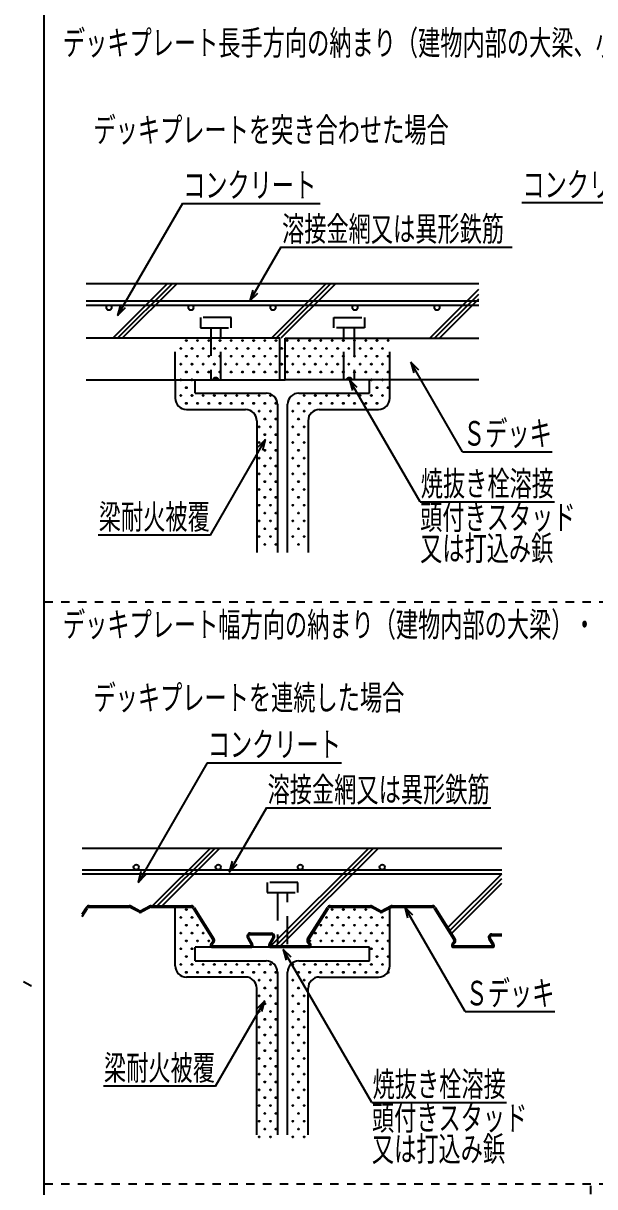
# Model space of a CAD drawing. Extents: x 4 to 588, y 3 to 416.
# Drawn here: x 293.6 to 344.6, y 179.6 to 283.4 of the extents above; entities that cross this region are included whole.
import ezdxf
from ezdxf.enums import TextEntityAlignment as Align

# ---------------------------------------------------------------- set-up
doc = ezdxf.new("R2010")
doc.units = 0
doc.header["$LTSCALE"] = 0.5
doc.header["$MEASUREMENT"] = 0
doc.linetypes.add('DASHED', pattern=[7.5, 5, -2.5])
doc.linetypes.add('DOT', pattern=[3, 1.5, -1.5])
doc.layers.add('M2-2-0', color=7, linetype='Continuous')
doc.styles.get("Standard").update_dxf_attribs({"font": 'txt', "width": 0.8, "height": 50, "bigfont": 'EXTFONT'})

msp = doc.modelspace()

# ---------------------------------------------------------------- linework, layer by layer
at = {"layer": 'M2-2-0', "color": 7, "linetype": 'Continuous'}
for p, q in [((295.51, 25.82), (295.51, 395.82)), ((307.83, 267.35), (302.05, 257.34)), ((307.83, 267.35), (320.13, 267.35)), ((350.09, 267.39), (338.09, 267.39)), ((316.62, 263.44), (313.84, 258.64)), ((316.62, 263.44), (337.24, 263.44)), ((299.24, 260.2), (334.27, 260.2)), ((306.5, 260.2), (301.61, 255.31)), ((306.93, 260.2), (302.04, 255.31)), ((307.35, 260.2), (302.46, 255.31)), ((315.76, 255.31), (320.65, 260.2)), ((321.07, 260.2), (316.18, 255.31)), ((321.5, 260.2), (316.61, 255.31)), ((314.1, 259.6), (313.84, 258.64)), ((313.84, 258.64), (314.55, 259.34)), ((329.9, 255.31), (334.27, 259.68)), ((330.32, 255.31), (334.27, 259.25)), ((330.75, 255.31), (334.27, 258.83)), ((299.24, 258.64), (334.27, 258.64)), ((299.24, 258.27), (334.27, 258.27)), ((302.31, 258.3), (302.05, 257.34)), ((302.05, 257.34), (302.76, 258.04)), ((316.53, 255.31), (299.24, 255.31)), ((316.53, 251.61), (316.53, 255.31)), ((316.98, 255.31), (334.27, 255.31)), ((316.98, 251.61), (316.98, 255.31)), ((332.82, 245.18), (328.2, 253.17)), ((328.91, 252.47), (328.2, 253.17)), ((328.2, 253.17), (328.46, 252.21)), ((299.24, 251.61), (316.53, 251.61)), ((307.18, 251.61), (307.18, 249.95)), ((308.98, 250.41), (308.98, 251.61)), ((310.56, 251.67), (310.55, 251.64)), ((310.55, 251.64), (310.55, 251.62)), ((310.58, 251.69), (310.56, 251.67)), ((310.61, 251.72), (310.58, 251.69)), ((310.66, 251.61), (310.58, 251.69)), ((310.64, 251.74), (310.61, 251.72)), ((310.67, 251.75), (310.64, 251.74)), ((310.79, 251.61), (310.66, 251.75)), ((310.71, 251.76), (310.67, 251.75)), ((310.76, 251.77), (310.71, 251.76)), ((310.92, 251.61), (310.76, 251.77)), ((310.8, 251.77), (310.76, 251.77)), ((310.85, 251.77), (310.8, 251.77)), ((310.89, 251.76), (310.85, 251.77)), ((310.93, 251.75), (310.89, 251.76)), ((311.04, 251.61), (310.9, 251.76)), ((310.97, 251.74), (310.93, 251.75)), ((311, 251.72), (310.97, 251.74)), ((311.02, 251.69), (311, 251.72)), ((311.04, 251.67), (311.02, 251.69)), ((311.05, 251.64), (311.04, 251.67)), ((311.06, 251.62), (311.05, 251.64)), ((316.53, 251.61), (316.98, 251.61)), ((334.27, 251.61), (316.98, 251.61)), ((322.47, 251.67), (322.46, 251.64)), ((322.46, 251.64), (322.46, 251.62)), ((322.47, 251.61), (322.61, 251.76)), ((322.49, 251.69), (322.47, 251.67)), ((322.52, 251.72), (322.49, 251.69)), ((322.55, 251.74), (322.52, 251.72)), ((322.58, 251.75), (322.55, 251.74)), ((322.62, 251.76), (322.58, 251.75)), ((322.6, 251.61), (322.75, 251.77)), ((322.67, 251.77), (322.62, 251.76)), ((322.71, 251.77), (322.67, 251.77)), ((322.76, 251.77), (322.71, 251.77)), ((322.73, 251.61), (322.86, 251.75)), ((329.03, 240.7), (322.73, 251.61)), ((323.43, 250.91), (322.73, 251.61)), ((322.73, 251.61), (322.99, 250.65)), ((322.8, 251.76), (322.76, 251.77)), ((322.84, 251.75), (322.8, 251.76)), ((322.88, 251.74), (322.84, 251.75)), ((322.86, 251.61), (322.93, 251.69)), ((322.91, 251.72), (322.88, 251.74)), ((322.93, 251.69), (322.91, 251.72)), ((322.95, 251.67), (322.93, 251.69)), ((322.96, 251.64), (322.95, 251.67)), ((322.97, 251.62), (322.96, 251.64)), ((324.53, 250.41), (324.53, 251.61)), ((326.33, 249.95), (326.33, 251.61)), ((308.98, 250.41), (315.3, 250.41)), ((318.21, 250.41), (324.53, 250.41)), ((316.3, 249.41), (316.3, 236.18)), ((317.21, 236.18), (317.21, 249.41)), ((308.18, 248.95), (313.47, 248.95)), ((320.04, 248.95), (325.33, 248.95)), ((314.47, 247.95), (314.47, 236.18)), ((319.04, 247.95), (319.04, 236.18)), ((310.32, 237.73), (315.25, 246.27)), ((315.25, 246.27), (314.55, 245.57)), ((314.99, 245.31), (315.25, 246.27)), ((332.82, 245.18), (340.82, 245.18)), ((329.03, 240.7), (341.03, 240.7)), ((310.32, 237.73), (300.32, 237.73)), ((310.03, 217.41), (303.87, 206.73)), ((310.03, 217.41), (322.03, 217.41)), ((315.33, 213.38), (312.01, 207.64)), ((315.33, 213.38), (335.33, 213.38)), ((298.88, 209.78), (336.32, 209.78)), ((305.17, 204.63), (310.32, 209.78)), ((305.59, 204.63), (310.74, 209.78)), ((306.01, 204.63), (311.16, 209.78)), ((315.72, 201.05), (324.46, 209.78)), ((316.15, 201.05), (324.88, 209.78)), ((325.31, 209.78), (316.57, 201.05)), ((298.88, 207.85), (336.32, 207.85)), ((312.27, 208.61), (312.01, 207.64)), ((312.01, 207.64), (312.72, 208.35)), ((298.88, 207.48), (336.32, 207.48)), ((304.13, 207.7), (303.87, 206.73)), ((303.87, 206.73), (304.58, 207.44)), ((331.51, 202.69), (336.32, 207.5)), ((331.68, 202.43), (336.32, 207.07)), ((331.84, 202.17), (336.32, 206.65)), ((298.88, 203.88), (299.26, 204.49)), ((298.88, 203.67), (299.36, 204.43)), ((299.5, 204.63), (303.09, 204.63)), ((299.5, 204.51), (303.09, 204.51)), ((303.99, 204.06), (303.17, 204.49)), ((304.04, 204.16), (303.23, 204.59)), ((304.91, 204.59), (304.09, 204.16)), ((304.96, 204.49), (304.15, 204.06)), ((305.04, 204.63), (308.63, 204.63)), ((305.04, 204.51), (308.63, 204.51)), ((307.18, 199.27), (307.18, 204.51)), ((308.78, 204.43), (310.54, 201.62)), ((308.87, 204.49), (310.64, 201.69)), ((319, 201.69), (320.76, 204.49)), ((319.1, 201.62), (320.86, 204.43)), ((321.01, 204.63), (324.6, 204.63)), ((321.01, 204.51), (324.6, 204.51)), ((325.49, 204.06), (324.68, 204.49)), ((325.54, 204.16), (324.73, 204.59)), ((326.41, 204.59), (325.6, 204.16)), ((326.47, 204.49), (325.65, 204.06)), ((326.33, 199.27), (326.33, 204.42)), ((326.55, 204.63), (330.14, 204.63)), ((326.55, 204.51), (330.14, 204.51)), ((333.04, 195.2), (327.66, 204.51)), ((328.37, 203.81), (327.66, 204.51)), ((327.66, 204.51), (327.92, 203.55)), ((330.28, 204.43), (332.05, 201.62)), ((330.38, 204.49), (332.14, 201.69)), ((313.63, 201.77), (313.98, 201.13)), ((313.73, 201.82), (314.08, 201.19)), ((313.88, 202.19), (315.76, 202.19)), ((313.88, 202.08), (315.76, 202.08)), ((315.56, 201.19), (315.91, 201.82)), ((315.66, 201.13), (316.01, 201.77)), ((335.52, 201.13), (335.18, 201.66)), ((335.61, 201.2), (335.27, 201.73)), ((335.42, 202.11), (336.32, 202.11)), ((335.42, 201.99), (336.32, 201.99)), ((335.64, 201.99), (335.64, 202.11)), ((308.98, 199.72), (308.98, 200.93)), ((324.53, 200.93), (308.98, 200.93)), ((310.54, 201.43), (310.37, 201.2)), ((310.63, 201.37), (310.46, 201.14)), ((310.51, 201.05), (313.93, 201.05)), ((310.51, 200.93), (313.93, 200.93)), ((315.71, 201.05), (319.13, 201.05)), ((315.71, 200.93), (319.13, 200.93)), ((324.73, 187.07), (316.83, 200.74)), ((317.54, 200.04), (316.83, 200.74)), ((316.83, 200.74), (317.09, 199.78)), ((319.01, 201.37), (319.17, 201.14)), ((319.1, 201.43), (319.27, 201.2)), ((324.53, 199.72), (324.53, 200.93)), ((332.04, 201.43), (331.88, 201.2)), ((332.13, 201.37), (331.97, 201.14)), ((332.02, 201.05), (335.47, 201.05)), ((332.02, 200.93), (335.47, 200.93)), ((308.98, 199.72), (315.3, 199.72)), ((318.21, 199.72), (324.53, 199.72)), ((316.3, 198.72), (316.3, 184.18)), ((317.21, 184.18), (317.21, 198.72)), ((294.24, 197.53), (293.64, 197.85)), ((313.47, 198.27), (308.18, 198.27)), ((320.04, 198.27), (325.33, 198.27)), ((314.47, 184.18), (314.47, 197.27)), ((319.04, 184.18), (319.04, 197.27)), ((310.78, 188.53), (315.18, 196.15)), ((315.18, 196.15), (314.47, 195.45)), ((314.92, 195.19), (315.18, 196.15)), ((333.04, 195.2), (341.04, 195.2)), ((310.78, 188.53), (300.78, 188.53)), ((324.73, 187.07), (336.73, 187.07))]:
    msp.add_line(p, q, dxfattribs=at)
at = {"layer": 'M2-2-0', "color": 7, "linetype": 'DASHED'}
for p, q in [((312.18, 257.15), (309.44, 257.15)), ((309.44, 257.15), (309.44, 256.23)), ((312.18, 256.23), (312.18, 257.15)), ((321.33, 256.23), (321.33, 257.15)), ((321.33, 257.15), (324.07, 257.15)), ((324.07, 257.15), (324.07, 256.23)), ((309.44, 256.23), (312.18, 256.23)), ((310.36, 256.23), (310.36, 251.61)), ((311.27, 251.61), (311.27, 256.23)), ((324.07, 256.23), (321.33, 256.23)), ((322.24, 251.61), (322.24, 256.23)), ((323.16, 256.23), (323.16, 251.61)), ((307.18, 251.61), (307.18, 255.31)), ((326.33, 251.61), (326.33, 255.31)), ((318.13, 206.73), (315.39, 206.73)), ((315.39, 206.73), (315.39, 205.81)), ((318.13, 205.81), (318.13, 206.73)), ((315.39, 205.81), (318.13, 205.81)), ((316.3, 205.81), (316.3, 201.21)), ((317.21, 201.21), (317.21, 205.81))]:
    msp.add_line(p, q, dxfattribs=at)
at = {"layer": 'M2-2-0', "color": 7, "linetype": 'DOT'}
for p, q in [((295.51, 231.76), (440.52, 231.76)), ((295.51, 179.82), (440.52, 179.82)), ((344.26, 127.89), (344.26, 179.82))]:
    msp.add_line(p, q, dxfattribs=at)
at = {"layer": 'M2-2-0', "color": 7, "linetype": 'Continuous'}
for centre, radius in [((301.28, 258.04), 0.23), ((308.59, 258.04), 0.23), ((315.91, 258.04), 0.23), ((323.22, 258.04), 0.23), ((330.54, 258.04), 0.23), ((308.18, 255.1), 0.05), ((309.18, 255.1), 0.05), ((310.18, 255.1), 0.05), ((311.18, 255.1), 0.05), ((312.18, 255.1), 0.05), ((313.18, 255.1), 0.05), ((314.18, 255.1), 0.05), ((315.18, 255.1), 0.05), ((316.18, 255.1), 0.05), ((317.18, 255.1), 0.05), ((318.18, 255.1), 0.05), ((319.18, 255.1), 0.05), ((320.18, 255.1), 0.05), ((321.18, 255.1), 0.05), ((322.18, 255.1), 0.05), ((323.18, 255.1), 0.05), ((324.18, 255.1), 0.05), ((325.18, 255.1), 0.05), ((326.18, 255.1), 0.05), ((307.68, 254.4), 0.05), ((308.18, 253.7), 0.05), ((308.68, 254.4), 0.05), ((309.18, 253.7), 0.05), ((309.68, 254.4), 0.05), ((310.18, 253.7), 0.05), ((310.68, 254.4), 0.05), ((311.18, 253.7), 0.05), ((311.68, 254.4), 0.05), ((312.18, 253.7), 0.05), ((312.68, 254.4), 0.05), ((313.18, 253.7), 0.05), ((313.68, 254.4), 0.05), ((314.18, 253.7), 0.05), ((314.68, 254.4), 0.05), ((315.18, 253.7), 0.05), ((315.68, 254.4), 0.05), ((316.18, 253.7), 0.05), ((316.68, 254.4), 0.05), ((317.18, 253.7), 0.05), ((317.68, 254.4), 0.05), ((318.18, 253.7), 0.05), ((318.68, 254.4), 0.05), ((319.18, 253.7), 0.05), ((319.68, 254.4), 0.05), ((320.18, 253.7), 0.05), ((320.68, 254.4), 0.05), ((321.18, 253.7), 0.05), ((321.68, 254.4), 0.05), ((322.18, 253.7), 0.05), ((322.68, 254.4), 0.05), ((323.18, 253.7), 0.05), ((323.68, 254.4), 0.05), ((324.18, 253.7), 0.05), ((324.68, 254.4), 0.05), ((325.18, 253.7), 0.05), ((325.68, 254.4), 0.05), ((326.18, 253.7), 0.05), ((307.68, 253), 0.05), ((308.68, 253), 0.05), ((309.68, 253), 0.05), ((310.68, 253), 0.05), ((311.68, 253), 0.05), ((312.68, 253), 0.05), ((313.68, 253), 0.05), ((314.68, 253), 0.05), ((315.68, 253), 0.05), ((316.68, 253), 0.05), ((317.68, 253), 0.05), ((318.68, 253), 0.05), ((319.68, 253), 0.05), ((320.68, 253), 0.05), ((321.68, 253), 0.05), ((322.68, 253), 0.05), ((323.68, 253), 0.05), ((324.68, 253), 0.05), ((325.68, 253), 0.05), ((307.68, 251.6), 0.05), ((308.18, 252.3), 0.05), ((308.68, 251.6), 0.05), ((309.18, 252.3), 0.05), ((310.18, 252.3), 0.05), ((311.18, 252.3), 0.05), ((312.18, 252.3), 0.05), ((313.18, 252.3), 0.05), ((314.18, 252.3), 0.05), ((315.18, 252.3), 0.05), ((316.18, 252.3), 0.05), ((317.18, 252.3), 0.05), ((318.18, 252.3), 0.05), ((319.18, 252.3), 0.05), ((320.18, 252.3), 0.05), ((321.18, 252.3), 0.05), ((322.18, 252.3), 0.05), ((323.18, 252.3), 0.05), ((324.18, 252.3), 0.05), ((324.68, 251.6), 0.05), ((325.18, 252.3), 0.05), ((325.68, 251.6), 0.05), ((326.18, 252.3), 0.05), ((308.18, 250.9), 0.05), ((325.18, 250.9), 0.05), ((326.18, 250.9), 0.05), ((307.68, 250.2), 0.05), ((308.18, 249.5), 0.05), ((308.68, 250.2), 0.05), ((309.18, 249.5), 0.05), ((309.68, 250.2), 0.05), ((310.18, 249.5), 0.05), ((310.68, 250.2), 0.05), ((311.18, 249.5), 0.05), ((311.68, 250.2), 0.05), ((312.18, 249.5), 0.05), ((312.68, 250.2), 0.05), ((313.18, 249.5), 0.05), ((313.68, 250.2), 0.05), ((314.18, 249.5), 0.05), ((314.68, 250.2), 0.05), ((315.18, 249.5), 0.05), ((315.68, 250.2), 0.05), ((316.18, 249.5), 0.05), ((318.18, 249.5), 0.05), ((318.68, 250.2), 0.05), ((319.18, 249.5), 0.05), ((319.68, 250.2), 0.05), ((320.18, 249.5), 0.05), ((320.68, 250.2), 0.05), ((321.18, 249.5), 0.05), ((321.68, 250.2), 0.05), ((322.18, 249.5), 0.05), ((322.68, 250.2), 0.05), ((323.18, 249.5), 0.05), ((323.68, 250.2), 0.05), ((324.18, 249.5), 0.05), ((324.68, 250.2), 0.05), ((325.18, 249.5), 0.05), ((325.68, 250.2), 0.05), ((314.68, 248.8), 0.05), ((315.68, 248.8), 0.05), ((317.68, 248.8), 0.05), ((318.68, 248.8), 0.05), ((314.68, 247.4), 0.05), ((315.18, 248.1), 0.05), ((315.68, 247.4), 0.05), ((316.18, 248.1), 0.05), ((317.68, 247.4), 0.05), ((318.18, 248.1), 0.05), ((318.68, 247.4), 0.05), ((315.18, 246.7), 0.05), ((316.18, 246.7), 0.05), ((318.18, 246.7), 0.05), ((314.68, 246), 0.05), ((315.18, 245.3), 0.05), ((315.68, 246), 0.05), ((316.18, 245.3), 0.05), ((317.68, 246), 0.05), ((318.18, 245.3), 0.05), ((318.68, 246), 0.05), ((314.68, 244.6), 0.05), ((315.68, 244.6), 0.05), ((317.68, 244.6), 0.05), ((318.68, 244.6), 0.05), ((314.68, 243.2), 0.05), ((315.18, 243.9), 0.05), ((315.68, 243.2), 0.05), ((316.18, 243.9), 0.05), ((317.68, 243.2), 0.05), ((318.18, 243.9), 0.05), ((318.68, 243.2), 0.05), ((315.18, 242.5), 0.05), ((316.18, 242.5), 0.05), ((318.18, 242.5), 0.05), ((314.68, 241.8), 0.05), ((315.18, 241.1), 0.05), ((315.68, 241.8), 0.05), ((316.18, 241.1), 0.05), ((317.68, 241.8), 0.05), ((318.18, 241.1), 0.05), ((318.68, 241.8), 0.05), ((314.68, 240.4), 0.05), ((315.68, 240.4), 0.05), ((317.68, 240.4), 0.05), ((318.68, 240.4), 0.05), ((314.68, 239), 0.05), ((315.18, 239.7), 0.05), ((315.68, 239), 0.05), ((316.18, 239.7), 0.05), ((317.68, 239), 0.05), ((318.18, 239.7), 0.05), ((318.68, 239), 0.05), ((315.18, 238.3), 0.05), ((316.18, 238.3), 0.05), ((318.18, 238.3), 0.05), ((314.68, 237.6), 0.05), ((315.18, 236.9), 0.05), ((315.68, 237.6), 0.05), ((316.18, 236.9), 0.05), ((317.68, 237.6), 0.05), ((318.18, 236.9), 0.05), ((318.68, 237.6), 0.05), ((303.71, 208.08), 0.23), ((311.02, 208.08), 0.23), ((318.34, 208.08), 0.23), ((325.65, 208.08), 0.23), ((307.68, 203.6), 0.05), ((308.18, 204.3), 0.05), ((308.68, 203.6), 0.05), ((320.68, 203.6), 0.05), ((321.18, 204.3), 0.05), ((321.68, 203.6), 0.05), ((322.18, 204.3), 0.05), ((322.68, 203.6), 0.05), ((323.18, 204.3), 0.05), ((323.68, 203.6), 0.05), ((324.18, 204.3), 0.05), ((324.68, 203.6), 0.05), ((325.68, 203.6), 0.05), ((308.18, 202.9), 0.05), ((309.18, 202.9), 0.05), ((320.18, 202.9), 0.05), ((321.18, 202.9), 0.05), ((322.18, 202.9), 0.05), ((323.18, 202.9), 0.05), ((324.18, 202.9), 0.05), ((325.18, 202.9), 0.05), ((326.18, 202.9), 0.05), ((307.68, 202.2), 0.05), ((308.18, 201.5), 0.05), ((308.68, 202.2), 0.05), ((309.18, 201.5), 0.05), ((309.68, 202.2), 0.05), ((310.18, 201.5), 0.05), ((319.18, 201.5), 0.05), ((319.68, 202.2), 0.05), ((320.18, 201.5), 0.05), ((320.68, 202.2), 0.05), ((321.18, 201.5), 0.05), ((321.68, 202.2), 0.05), ((322.18, 201.5), 0.05), ((322.68, 202.2), 0.05), ((323.18, 201.5), 0.05), ((323.68, 202.2), 0.05), ((324.18, 201.5), 0.05), ((324.68, 202.2), 0.05), ((325.18, 201.5), 0.05), ((325.68, 202.2), 0.05), ((326.18, 201.5), 0.05), ((307.68, 200.8), 0.05), ((308.68, 200.8), 0.05), ((324.68, 200.8), 0.05), ((325.68, 200.8), 0.05), ((307.68, 199.4), 0.05), ((308.18, 200.1), 0.05), ((308.68, 199.4), 0.05), ((309.68, 199.4), 0.05), ((310.68, 199.4), 0.05), ((311.68, 199.4), 0.05), ((312.68, 199.4), 0.05), ((313.68, 199.4), 0.05), ((314.68, 199.4), 0.05), ((315.68, 199.4), 0.05), ((317.68, 199.4), 0.05), ((318.68, 199.4), 0.05), ((319.68, 199.4), 0.05), ((320.68, 199.4), 0.05), ((321.68, 199.4), 0.05), ((322.68, 199.4), 0.05), ((323.68, 199.4), 0.05), ((324.68, 199.4), 0.05), ((325.18, 200.1), 0.05), ((325.68, 199.4), 0.05), ((326.18, 200.1), 0.05), ((308.18, 198.7), 0.05), ((309.18, 198.7), 0.05), ((310.18, 198.7), 0.05), ((311.18, 198.7), 0.05), ((312.18, 198.7), 0.05), ((313.18, 198.7), 0.05), ((314.18, 198.7), 0.05), ((315.18, 198.7), 0.05), ((316.18, 198.7), 0.05), ((318.18, 198.7), 0.05), ((319.18, 198.7), 0.05), ((320.18, 198.7), 0.05), ((321.18, 198.7), 0.05), ((322.18, 198.7), 0.05), ((323.18, 198.7), 0.05), ((324.18, 198.7), 0.05), ((325.18, 198.7), 0.05), ((326.18, 198.7), 0.05), ((314.68, 198), 0.05), ((315.68, 198), 0.05), ((317.68, 198), 0.05), ((318.68, 198), 0.05), ((314.68, 196.6), 0.05), ((315.18, 197.3), 0.05), ((315.68, 196.6), 0.05), ((316.18, 197.3), 0.05), ((317.68, 196.6), 0.05), ((318.18, 197.3), 0.05), ((318.68, 196.6), 0.05), ((315.18, 195.9), 0.05), ((316.18, 195.9), 0.05), ((318.18, 195.9), 0.05), ((314.68, 195.2), 0.05), ((315.18, 194.5), 0.05), ((315.68, 195.2), 0.05), ((316.18, 194.5), 0.05), ((317.68, 195.2), 0.05), ((318.18, 194.5), 0.05), ((318.68, 195.2), 0.05), ((314.68, 193.8), 0.05), ((315.68, 193.8), 0.05), ((317.68, 193.8), 0.05), ((318.68, 193.8), 0.05), ((314.68, 192.4), 0.05), ((315.18, 193.1), 0.05), ((315.68, 192.4), 0.05), ((316.18, 193.1), 0.05), ((317.68, 192.4), 0.05), ((318.18, 193.1), 0.05), ((318.68, 192.4), 0.05), ((315.18, 191.7), 0.05), ((316.18, 191.7), 0.05), ((318.18, 191.7), 0.05), ((314.68, 191), 0.05), ((315.18, 190.3), 0.05), ((315.68, 191), 0.05), ((316.18, 190.3), 0.05), ((317.68, 191), 0.05), ((318.18, 190.3), 0.05), ((318.68, 191), 0.05), ((314.68, 189.6), 0.05), ((315.68, 189.6), 0.05), ((317.68, 189.6), 0.05), ((318.68, 189.6), 0.05), ((314.68, 188.2), 0.05), ((315.18, 188.9), 0.05), ((315.68, 188.2), 0.05), ((316.18, 188.9), 0.05), ((317.68, 188.2), 0.05), ((318.18, 188.9), 0.05), ((318.68, 188.2), 0.05), ((315.18, 187.5), 0.05), ((316.18, 187.5), 0.05), ((318.18, 187.5), 0.05), ((314.68, 186.8), 0.05), ((315.18, 186.1), 0.05), ((315.68, 186.8), 0.05), ((316.18, 186.1), 0.05), ((317.68, 186.8), 0.05), ((318.18, 186.1), 0.05), ((318.68, 186.8), 0.05), ((314.68, 185.4), 0.05), ((315.68, 185.4), 0.05), ((317.68, 185.4), 0.05), ((318.68, 185.4), 0.05), ((314.68, 184), 0.05), ((315.18, 184.7), 0.05), ((315.68, 184), 0.05), ((316.18, 184.7), 0.05), ((317.68, 184), 0.05), ((318.18, 184.7), 0.05), ((318.68, 184), 0.05)]:
    msp.add_circle(centre, radius, dxfattribs=at)
for centre, radius, start, end in [((315.3, 249.41), 1, 0, 90), ((318.21, 249.41), 1, 90, 180), ((308.18, 249.95), 1, 180, 270), ((325.33, 249.95), 1, 270, 360), ((313.47, 247.95), 1, 0, 90), ((320.04, 247.95), 1, 90, 180), ((299.5, 204.34), 0.287, 90, 147.8618), ((299.5, 204.34), 0.172, 90, 147.8618), ((303.09, 204.34), 0.287, 61.6992, 90), ((303.09, 204.34), 0.172, 61.6992, 90), ((304.07, 204.21), 0.172, 241.6992, 298.3008), ((304.07, 204.21), 0.0573, 241.6992, 298.3008), ((305.04, 204.34), 0.287, 90, 118.3008), ((305.04, 204.34), 0.172, 90, 118.3008), ((308.63, 204.34), 0.287, 32.1382, 90), ((308.63, 204.34), 0.172, 32.1382, 90), ((321.01, 204.34), 0.287, 90, 147.8618), ((321.01, 204.34), 0.172, 90, 147.8618), ((324.6, 204.34), 0.287, 61.6992, 90), ((324.6, 204.34), 0.172, 61.6992, 90), ((325.57, 204.21), 0.172, 241.6992, 298.3008), ((325.57, 204.21), 0.0573, 241.6992, 298.3008), ((326.55, 204.34), 0.287, 90, 118.3008), ((326.55, 204.34), 0.172, 90, 118.3008), ((330.14, 204.34), 0.287, 32.1382, 90), ((330.14, 204.34), 0.172, 32.1382, 90), ((310.4, 201.53), 0.172, 324.3084, 32.1382), ((310.4, 201.53), 0.287, 324.3084, 32.1382), ((313.88, 201.91), 0.287, 90, 208.9004), ((313.88, 201.91), 0.172, 90, 208.9004), ((315.76, 201.91), 0.287, 0, 90), ((315.76, 201.91), 0.172, 0, 90), ((315.76, 201.91), 0.172, 331.0996, 360), ((315.76, 201.91), 0.287, 331.0996, 360), ((319.24, 201.53), 0.287, 147.8618, 215.6916), ((319.24, 201.53), 0.172, 147.8618, 215.6916), ((331.9, 201.53), 0.172, 324.3084, 32.1382), ((331.9, 201.53), 0.287, 324.3084, 32.1382), ((335.42, 201.82), 0.287, 90, 212.6131), ((335.42, 201.82), 0.172, 90, 212.6131), ((310.51, 201.1), 0.172, 144.3084, 180), ((310.51, 201.1), 0.172, 180, 270), ((310.51, 201.1), 0.0573, 144.3084, 180), ((310.51, 201.1), 0.0573, 180, 270), ((313.93, 201.1), 0.172, 270, 360), ((313.93, 201.1), 0.0573, 270, 360), ((313.93, 201.1), 0.0573, 0, 28.9004), ((313.93, 201.1), 0.172, 0, 28.9004), ((315.71, 201.1), 0.172, 151.0996, 270), ((315.71, 201.1), 0.0573, 151.0996, 270), ((319.13, 201.1), 0.172, 270, 360), ((319.13, 201.1), 0.0573, 270, 360), ((319.13, 201.1), 0.0573, 0, 35.6916), ((319.13, 201.1), 0.172, 0, 35.6916), ((332.02, 201.1), 0.172, 144.3084, 180), ((332.02, 201.1), 0.172, 180, 270), ((332.02, 201.1), 0.0573, 144.3084, 180), ((332.02, 201.1), 0.0573, 180, 270), ((335.47, 201.1), 0.172, 270, 360), ((335.47, 201.1), 0.0573, 270, 360), ((335.47, 201.1), 0.0573, 0, 32.6131), ((335.47, 201.1), 0.172, 0, 32.6131), ((315.3, 198.72), 1, 0, 90), ((318.21, 198.72), 1, 90, 180), ((308.18, 199.27), 1, 180, 270), ((325.33, 199.27), 1, 270, 360), ((294.3, 197.64), 0.128, 241.6992, 298.3008), ((313.47, 197.27), 1, 0, 90), ((320.04, 197.27), 1, 90, 180)]:
    msp.add_arc(centre, radius, start, end, dxfattribs=at)

# ---------------------------------------------------------------- texts
at = {"layer": 'M2-2-0', "color": 7, "linetype": 'Continuous', "width": 0.72}
for s, p in [('デッキプレート長手方向の納まり（建物内部の大梁、小梁上）・・・Ｂ部', (297.17, 280.35)), ('デッキプレートを突き合わせた場合', (299.9, 272.57)), ('デッキプレート幅方向の納まり（建物内部の大梁）・・・Ｄ部', (297.17, 228.41)), ('デッキプレートを連続した場合', (299.9, 221.88))]:
    msp.add_text(s, height=2.5, dxfattribs=at).set_placement(p)
for s, p in [('コンクリート', (313.83, 267.65)), ('溶接金網又は異形鉄筋', (326.62, 263.74)), ('Ｓデッキ', (336.82, 245.48)), ('焼抜き栓溶接', (335.03, 241)), ('コンクリート', (316.03, 217.71)), ('溶接金網又は異形鉄筋', (325.33, 213.68)), ('Ｓデッキ', (337.04, 195.5)), ('焼抜き栓溶接', (330.73, 187.37))]:
    msp.add_text(s, height=2.5, dxfattribs=at).set_placement(p, align=Align.CENTER)
for s, p in [('コンクリート', (344.09, 267.69)), ('梁耐火被覆', (305.32, 238.03)), ('梁耐火被覆', (305.78, 188.83))]:
    msp.add_text(s, height=2.5, rotation=360, dxfattribs=at).set_placement(p, align=Align.CENTER)
for s, p in [('頭付きスタッド', (329.03, 240.5)), ('又は打込み鋲', (329.03, 237.72)), ('頭付きスタッド', (324.73, 186.87)), ('又は打込み鋲', (324.73, 184.09))]:
    msp.add_text(s, height=2.5, dxfattribs=at).set_placement(p, align=Align.TOP_LEFT)

doc.saveas('drawing.dxf')
